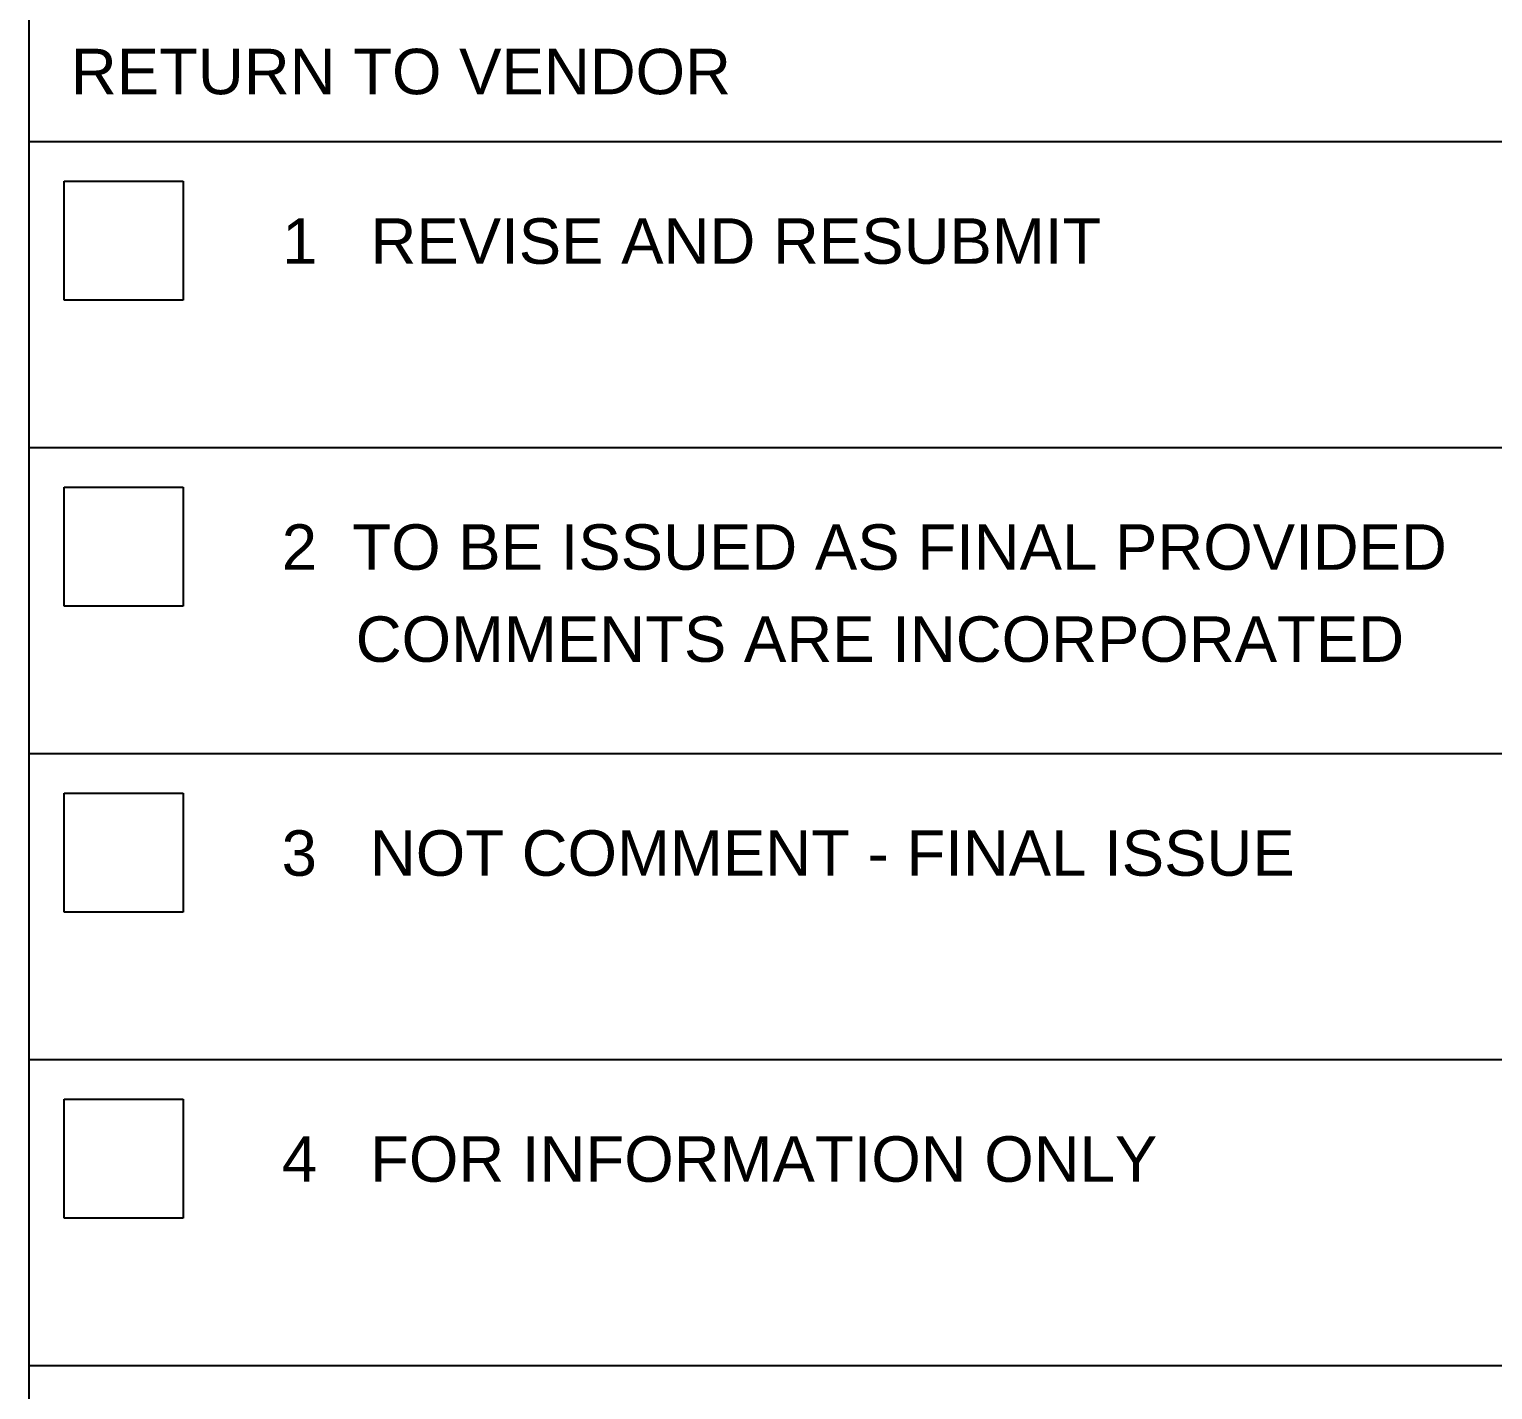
# Model space of a CAD drawing. Header units: millimetres. Extents: x -170 to 250, y -82 to 215.
# Drawn here: x 167.08 to 204.02, y 28.22 to 62.56 of the extents above; entities that cross this region are included whole.
import ezdxf

# ---------------------------------------------------------------- set-up
doc = ezdxf.new("R2010")
doc.units = ezdxf.units.MM
doc.styles.add('Arial', font='ARIAL.TTF', dxfattribs={"height": 0.2})

# ---------------------------------------------------------------- blocks, each defined once
blk = doc.blocks.new('Unknown-234524981-42925')
at = {"color": 7, "linetype": 'Continuous'}
for p, q in [((167.076, -67.427), (167.076, 95.612)), ((167.076, 59.727), (234.946, 59.727)), ((167.956, 58.724), (170.96, 58.724)), ((167.956, 55.721), (167.956, 58.724)), ((170.96, 58.724), (170.96, 55.721)), ((170.96, 55.721), (167.956, 55.721)), ((167.076, 52.003), (234.946, 52.003)), ((167.956, 51), (170.96, 51)), ((167.956, 47.996), (167.956, 51)), ((170.96, 51), (170.96, 47.996)), ((170.96, 47.996), (167.956, 47.996)), ((167.076, 44.278), (234.946, 44.278)), ((167.956, 43.275), (170.96, 43.275)), ((167.956, 40.271), (167.956, 43.275)), ((170.96, 43.275), (170.96, 40.271)), ((170.96, 40.271), (167.956, 40.271)), ((167.076, 36.554), (234.946, 36.553)), ((167.956, 35.55), (170.96, 35.55)), ((167.956, 32.547), (167.956, 35.55)), ((170.96, 35.55), (170.96, 32.547)), ((170.96, 32.547), (167.956, 32.547)), ((167.076, 28.829), (234.946, 28.829))]:
    blk.add_line(p, q, dxfattribs=at)
at = {"color": 7, "linetype": 'Continuous', "style": 'Arial', "width": 1.000637}
for s, p in [('RETURN TO VENDOR', (168.125, 60.921)), ('1   REVISE AND RESUBMIT', (173.46, 56.641)), ('2  TO BE ISSUED AS FINAL PROVIDED', (173.449, 48.916)), ('    COMMENTS ARE INCORPORATED', (173.534, 46.592)), ('3   NOT COMMENT - FINAL ISSUE', (173.446, 41.191)), ('4   FOR INFORMATION ONLY', (173.452, 33.467))]:
    blk.add_text(s, height=1.14754, dxfattribs=at).set_placement(p)

msp = doc.modelspace()

# ---------------------------------------------------------------- block references
msp.add_blockref('Unknown-234524981-42925', (0, 0))

doc.saveas('drawing.dxf')
